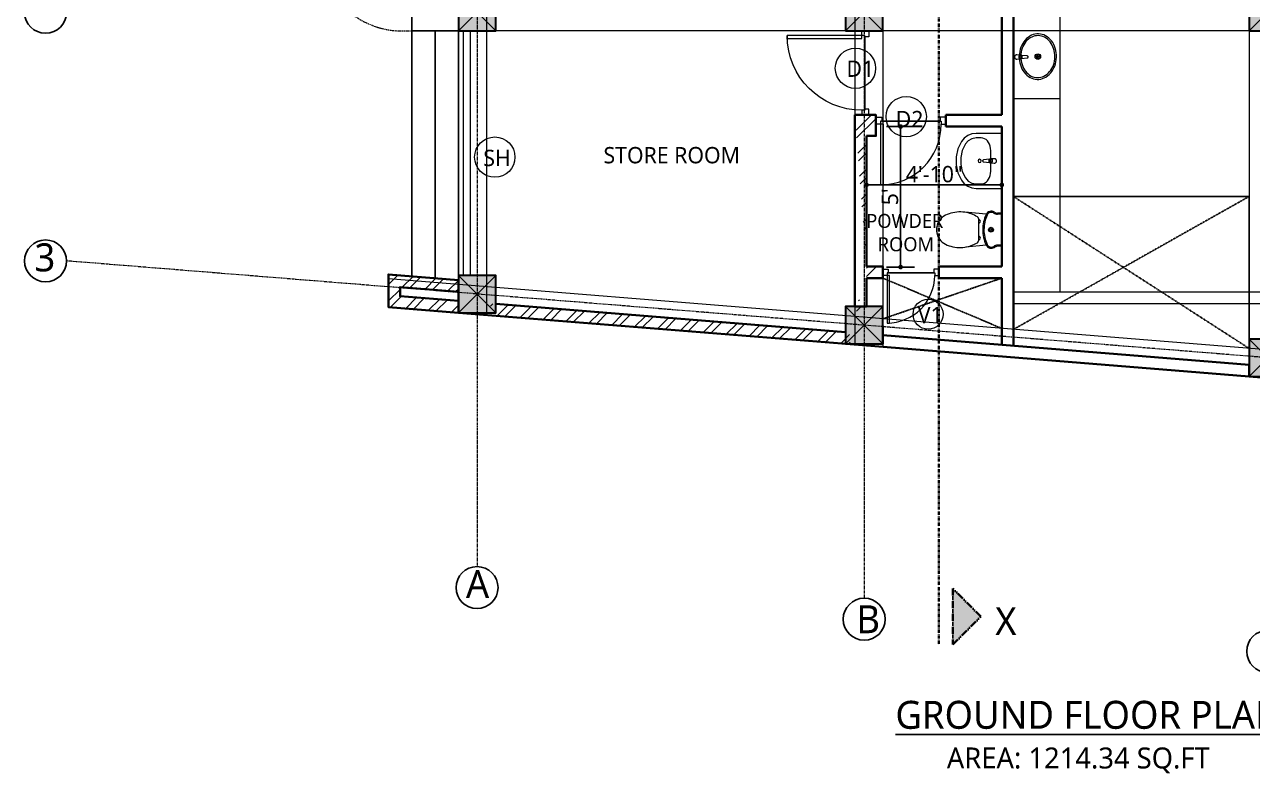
# Model space of a CAD drawing. Header units: inches. Extents: x 130993 to 274375, y -5108 to 103559.
# Drawn here: x 150247 to 150774, y 48259 to 48580 of the extents above; entities that cross this region are included whole.
import ezdxf

# ---------------------------------------------------------------- set-up
doc = ezdxf.new("R2010")
doc.units = ezdxf.units.IN
doc.header["$MEASUREMENT"] = 0
doc.header["$PDMODE"] = 2
doc.header["$PDSIZE"] = -3
for name, pattern in [('ACAD_ISO12W100', [21, 12, -3, 0, -3, 0, -3]), ('CENTER', [2, 1.25, -0.25, 0.25, -0.25]), ('DASHED', [0.75, 0.5, -0.25]), ('DASHED2', [0.375, 0.25, -0.125])]:
    doc.linetypes.add(name, pattern=pattern)
for name, color, linetype in [('A-HATCH', 7, 'Continuous'), ('Text-external', 7, 'Continuous'), ('Text-internal', 7, 'Continuous')]:
    doc.layers.add(name, color=color, linetype=linetype)
for name, color, linetype, lineweight in [('A_Grid Name', 216, 'Continuous', 5), ('Center line', 252, 'CENTER', 20), ('Column', 14, 'Continuous', 30), ('Dim-external', 151, 'Continuous', 9), ('Dim-internal', 150, 'Continuous', 9), ('Door-window', 40, 'Continuous', 15), ('FURNITURE', 31, 'Continuous', 13), ('HATCH', 9, 'Continuous', 9), ('Section line', 30, 'Continuous', 35), ('sill', 30, 'Continuous', 20), ('Stairs', 134, 'Continuous', 25), ('text window', 212, 'Continuous', 20), ('Wall-Section', 6, 'Continuous', 35)]:
    doc.layers.add(name, color=color, linetype=linetype, lineweight=lineweight)
doc.styles.add('caption 1in-8ft', font='trebuc.ttf', dxfattribs={"height": 12})
doc.styles.add('int text 1in-8ft', font='trebuc.ttf', dxfattribs={"height": 7})
doc.dimstyles.new('dim 1in-8ft', dxfattribs={"dimtxt": 7, "dimasz": 2, "dimexe": 6, "dimexo": 6, "dimgap": 1, "dimtad": 1, "dimdec": 0, "dimzin": 0, "dimdsep": 46, "dimlunit": 4, "dimtxsty": 'int text 1in-8ft', "dimblk": 'DOT', "dimcen": 4, "dimdle": 6, "dimclrt": 7, "dimadec": 0, "dimazin": 0, "dimtfac": 1, "dimtdec": 0, "dimtofl": 0, "dimtmove": 0, "dimatfit": 3, "dimfxl": 6, "dimfxlon": 1, "dimtolj": 1, "dimtzin": 0, "dimarcsym": 0})
pattern_1 = [(45, (151156.6225, 48525.293), (-5.3033, 5.3033), []), (45, (151160.158, 48525.293), (-5.3033, 5.3033), [])]

# ---------------------------------------------------------------- blocks, each defined once
blk = doc.blocks.new('BP')
at = {"layer": 'A_Grid Name'}
for p, q in [((0, 0), (0, -286.82)), ((12, 0), (12, -287.79)), ((170, 0), (170, -300.53)), ((182, 0), (182, -301.5)), ((339, 0), (339, -314.16)), ((521, -166), (0, -166)), ((551, -319.22), (-30, -272.36)), ((551, -331.26), (-30, -284.4))]:
    blk.add_line(p, q, dxfattribs=at)
blk.add_lwpolyline([(551, -331.26), (551, -317.22), (521, -314.8), (521, -87), (521, -87), (521, 0), (-30, 0), (-30, -14), (0, -14), (0, -272.82), (-30, -270.4), (-30, -284.4)], close=True, dxfattribs=at)
blk = doc.blocks.new('*U272')
at = {"lineweight": 20}
for points in [[(2, 1.5), (2, 33.5), (3.25, 33.47), (3.25, 1.5)], [(0, 1.5), (0, -1.5), (2.5, -1.5), (2.5, 0.25), (2, 0.25), (2, 1.5)], [(36, 1.5), (36, -1.5), (33.5, -1.5), (33.5, 0.25), (34, 0.25), (34, 1.5)]]:
    blk.add_lwpolyline(points, close=True, dxfattribs=at)
at = {"lineweight": 13}
blk.add_arc((2, 1.5), 32, 360, 90, dxfattribs=at)
at = {"layer": 'Defpoints'}
blk.add_line((2.5, 0.25), (33.5, 0.25), dxfattribs=at)
blk = doc.blocks.new('*U280')
at = {"lineweight": 20}
for points in [[(-2, 1.5), (-2, 27.5), (-3.25, 27.47), (-3.25, 1.5)], [(-30, 1.5), (-30, -1.5), (-27.5, -1.5), (-27.5, 0.25), (-28, 0.25), (-28, 1.5)], [(0, 1.5), (0, -1.5), (-2.5, -1.5), (-2.5, 0.25), (-2, 0.25), (-2, 1.5)]]:
    blk.add_lwpolyline(points, close=True, dxfattribs=at)
at = {"lineweight": 13}
blk.add_arc((-2, 1.5), 26, 90, 180, dxfattribs=at)
at = {"layer": 'Defpoints'}
blk.add_line((-2.5, 0.25), (-27.5, 0.25), dxfattribs=at)
blk = doc.blocks.new('Sanitary_Commode')
for p, q in [((-7.57, 0), (7.57, 0)), ((-7.48, 0), (-7.48, -2.09)), ((7.48, 0), (7.48, -2.12)), ((-8.04, -0.47), (-8.04, -2.09)), ((8.04, -0.47), (8.04, -2.12)), ((-7.5, -7.54), (-8.46, -17.96)), ((-5.44, -11.32), (5.47, -11.32)), ((7.53, -7.54), (8.4, -17.49))]:
    blk.add_line(p, q)
for centre, radius in [((0.01, -5.24), 1.18), ((0.01, -5.25), 0.847)]:
    blk.add_circle(centre, radius)
for centre, radius, start, end in [((-7.57, -0.47), 0.472, 90, 180), ((7.57, -0.47), 0.472, 0, 90), ((-6.16, -5.08), 2.81, 148.36393, 245.18218), ((-11.13, -1.9), 3.09, 326.5687, 356.46983), ((-6.16, -5.08), 2.25, 148.6278, 245.63581), ((-11.12, -1.91), 3.64, 326.66078, 357.08849), ((0.78, -5.22), 0.758, 114.83584, 249.21498), ((6.18, -5.08), 2.25, 294.36419, 31.42642), ((6.18, -5.08), 2.81, 294.81782, 31.63607), ((11.46, -1.75), 4, 185.34257, 212.6411), ((11.51, -1.73), 3.49, 186.51425, 212.56989), ((10.49, -21.25), 19.23, 150.59068, 170.16674), ((-0.29, 7.25), 16.46, 244.65276, 270.78497), ((-0.29, 7.25), 15.9, 244.65532, 270.78492), ((-5.44, -12.27), 0.945, 90, 150.59068), ((-4.03, -11.23), 0.846, 353.75908, 186.24092), ((0.31, 7.2), 16.42, 268.6912, 295.40385), ((0.31, 7.2), 15.86, 268.6912, 295.40385), ((4.05, -11.23), 0.846, 353.75908, 186.24092), ((5.47, -12.27), 0.945, 29.40932, 90), ((-10.46, -21.25), 19.23, 9.83326, 29.40932), ((8.39, -20.24), 17, 172.29585, 198.33967), ((-8.36, -20.24), 17, 341.66033, 7.70415), ((0.9, -22.91), 9.06, 197.25711, 244.86778), ((-0.87, -22.91), 9.06, 295.13222, 342.74289), ((-0.29, -24.99), 6.67, 246.52572, 272.56291), ((0.31, -24.94), 6.72, 267.44565, 293.38823)]:
    blk.add_arc(centre, radius, start, end)
blk = doc.blocks.new('PL_TAP_1')
at = {"linetype": 'ByBlock'}
for p, q in [((-0.9, 0.3), (-0.93, 0.16)), ((-0.84, 0.45), (-0.9, 0.3)), ((-0.75, 0.6), (-0.84, 0.45)), ((-0.63, 0.72), (-0.75, 0.6)), ((-0.49, 0.82), (-0.63, 0.72)), ((-0.34, 0.89), (-0.49, 0.82)), ((-0.17, 0.94), (-0.34, 0.89)), ((0, 0.96), (-0.17, 0.94)), ((0.17, 0.94), (0, 0.96)), ((0.34, 0.89), (0.17, 0.94)), ((0.49, 0.82), (0.34, 0.89)), ((0.63, 0.72), (0.49, 0.82)), ((0.75, 0.6), (0.63, 0.72)), ((0.84, 0.45), (0.75, 0.6)), ((0.9, 0.3), (0.84, 0.45)), ((0.93, 0.16), (0.9, 0.3)), ((-0.94, -0.03), (-0.83, -1.65)), ((-0.92, -0.34), (-0.92, -0.35)), ((-0.83, -1.65), (-0.8, -1.79)), ((-0.8, -1.79), (-0.76, -1.93)), ((-0.76, -1.93), (-0.68, -2.05)), ((-0.7, -2.03), (-0.44, -4.61)), ((-0.68, -2.05), (-0.59, -2.17)), ((-0.59, -2.17), (-0.48, -2.26)), ((-0.54, -1.57), (-0.54, -0.98)), ((-0.54, -0.98), (0.54, -0.98)), ((-0.53, -1.66), (-0.54, -1.57)), ((-0.5, -1.75), (-0.53, -1.66)), ((-0.46, -1.83), (-0.5, -1.75)), ((-0.48, -2.26), (-0.35, -2.33)), ((-0.41, -1.91), (-0.46, -1.83)), ((-0.44, -4.61), (-0.42, -4.69)), ((-0.42, -4.69), (-0.39, -4.76)), ((-0.34, -1.97), (-0.41, -1.91)), ((-0.39, -4.76), (-0.35, -4.83)), ((-0.35, -2.33), (-0.22, -2.38)), ((-0.35, -4.83), (-0.29, -4.89)), ((-0.27, -2.02), (-0.34, -1.97)), ((-0.29, -4.89), (-0.23, -4.93)), ((-0.18, -2.06), (-0.27, -2.02)), ((-0.23, -4.93), (-0.16, -4.97)), ((-0.22, -2.38), (-0.07, -2.41)), ((-0.09, -2.09), (-0.18, -2.06)), ((-0.16, -4.97), (-0.08, -4.99)), ((0, -2.09), (-0.09, -2.09)), ((-0.08, -4.99), (0, -5)), ((-0.07, -2.41), (0.07, -2.41)), ((0.09, -2.09), (0, -2.09)), ((0, -5), (0.08, -4.99)), ((0.07, -2.41), (0.22, -2.38)), ((0.08, -4.99), (0.16, -4.97)), ((0.18, -2.06), (0.09, -2.09)), ((0.16, -4.97), (0.23, -4.93)), ((0.27, -2.02), (0.18, -2.06)), ((0.22, -2.38), (0.35, -2.33)), ((0.23, -4.93), (0.29, -4.89)), ((0.34, -1.97), (0.27, -2.02)), ((0.29, -4.89), (0.35, -4.83)), ((0.41, -1.91), (0.34, -1.97)), ((0.35, -2.33), (0.48, -2.26)), ((0.35, -4.83), (0.39, -4.76)), ((0.39, -4.76), (0.42, -4.69)), ((0.46, -1.83), (0.41, -1.91)), ((0.42, -4.69), (0.44, -4.61)), ((0.44, -4.61), (0.7, -2.03)), ((0.5, -1.75), (0.46, -1.83)), ((0.48, -2.26), (0.59, -2.17)), ((0.53, -1.66), (0.5, -1.75)), ((0.54, -1.57), (0.53, -1.66)), ((0.54, -0.98), (0.54, -1.57)), ((0.59, -2.17), (0.68, -2.05)), ((0.68, -2.05), (0.76, -1.93)), ((0.76, -1.93), (0.8, -1.79)), ((0.8, -1.79), (0.83, -1.65)), ((0.83, -1.65), (0.94, -0.03))]:
    blk.add_line(p, q, dxfattribs=at)
for centre, start, end in [((-0.24, 0.02), 168.2055, 184.1181), ((0.24, 0.02), 355.8819, 11.7945)]:
    blk.add_arc(centre, 0.708, start, end, dxfattribs=at)
blk = doc.blocks.new('Sanitary_Basin3')
for p, q in [((-0.8, -10.44), (0.8, -10.44)), ((0, -9.64), (0, -11.23))]:
    blk.add_line(p, q)
at = {"linetype": 'Continuous'}
blk.add_lwpolyline([(-18, -20), (18, -20), (18, 0), (-18, 0)], close=True, dxfattribs=at)
for points in [[(-9.76, -10.12, 0.117634), (-9.15, -13.12, 0.104469), (-7.09, -15.87, 0.090016), (-4.06, -17.68, 0.08192), (-0.26, -18.43, 0.08192), (3.58, -17.92, 0.090016), (6.72, -16.31, 0.104469), (8.96, -13.7, 0.117634), (9.76, -10.75, 0.117634), (9.15, -7.75, 0.104469), (7.09, -5.01, 0.090016), (4.06, -3.2, 0.08192), (0.26, -2.44, 0.08192), (-3.58, -2.95, 0.090016), (-6.72, -4.56, 0.104469), (-8.96, -7.17, 0.117634)], [(-9.01, -10.31, 0.118622), (-8.39, -13.03, 0.104678), (-6.44, -15.51, 0.089562), (-3.62, -17.11, 0.081185), (-0.1, -17.74, 0.081185), (3.43, -17.21, 0.089562), (6.3, -15.69, 0.104678), (8.32, -13.27, 0.118622), (9.01, -10.56, 0.118622), (8.39, -7.84, 0.104678), (6.44, -5.36, 0.089562), (3.62, -3.76, 0.081185), (0.1, -3.13, 0.081185), (-3.43, -3.66, 0.089562), (-6.3, -5.18, 0.104678), (-8.32, -7.6, 0.118622)]]:
    blk.add_lwpolyline(points, format="xyb", close=True, dxfattribs=at)
for radius in [1.2, 0.798]:
    blk.add_circle((0, -10.44), radius)
at = {"linetype": 'Continuous', "xscale": 0.9766697141026374, "yscale": 0.9766697141026374, "zscale": 0.9766697141026374}
blk.add_blockref('PL_TAP_1', (-0.15, -1.42), dxfattribs=at)
blk = doc.blocks.new('grid')
at = {"layer": 'Center line'}
for p, q in [((1, 115), (1, -388.73)), ((167, 115), (167, -402.29)), ((774, -334.17), (-175, -257.62))]:
    blk.add_line(p, q, dxfattribs=at)
at = {"layer": 'Text-external'}
for centre in [(-184, -151), (-184, -257.62), (1, -397.73), (167, -411.29), (340, -425.08)]:
    blk.add_circle(centre, 9, dxfattribs=at)
at = {"layer": 'Text-external', "char_height": 12, "attachment_point": 1, "style": 'caption 1in-8ft'}
for s, insert, width in [('3', (-188.77, -250.1), 7.778), ('A', (-3.77, -390.22), 130.1671), ('B', (163.62, -405.29), 130.1671)]:
    blk.add_mtext(s, dxfattribs=dict(at, insert=insert, width=width))
blk = doc.blocks.new('sec1')
at = {"layer": 'HATCH', "linetype": 'ACAD_ISO12W100', "ltscale": 0.25}
h = blk.add_hatch(color=256, dxfattribs=at)
h.dxf.hatch_style = 1
h.paths.add_polyline_path([(6, 162), (6, 138), (18, 150)])
h = blk.add_hatch(color=256, dxfattribs=at)
h.dxf.hatch_style = 1
h.paths.add_polyline_path([(6, -372.16), (6, -396.16), (18, -384.16)])
at = {"layer": 'Section line', "linetype": 'ACAD_ISO12W100', "ltscale": 0.1}
blk.add_line((0, 162), (0, -396.16), dxfattribs=at)
at = {"layer": 'Section line', "linetype": 'ACAD_ISO12W100', "ltscale": 0.25}
for points in [[(6, 162), (6, 138), (18, 150), (18, 150), (6, 162)], [(6, -372.16), (6, -396.16), (18, -384.16), (18, -384.16), (6, -372.16)]]:
    blk.add_lwpolyline(points, dxfattribs=at)
at = {"char_height": 12, "width": 18.4581, "attachment_point": 5, "style": 'caption 1in-8ft'}
for insert in [(28.73, 148.02), (28.73, -386.14)]:
    blk.add_mtext('X', dxfattribs=dict(at, insert=insert))
blk = doc.blocks.new('_Dot')
at = {"color": 0, "linetype": 'ByBlock', "lineweight": -2}
blk.add_line((-0.5, 0), (-1, 0), dxfattribs=at)
at = {"color": 0, "linetype": 'ByBlock', "const_width": 0.5}
blk.add_lwpolyline([(-0.25, 0, 1), (0.25, 0, 1)], format="xyb", close=True, dxfattribs=at)
blk = doc.blocks.new('*D328')
at = {"layer": 'Defpoints', "color": 0}
for p in [(150666.5, 48511.4), (150608.5, 48476.41), (150666.5, 48476.41)]:
    blk.add_point(p, dxfattribs=at)
at = {"layer": 'Dim-internal', "color": 0, "lineweight": -2}
for p, q in [((150608.5, 48505.4), (150608.5, 48517.4)), ((150666.5, 48505.4), (150666.5, 48517.4)), ((150610.5, 48511.4), (150664.5, 48511.4))]:
    blk.add_line(p, q, dxfattribs=at)
at = {"layer": 'Dim-internal', "color": 0, "lineweight": -2, "xscale": 2, "yscale": 2, "zscale": 2, "rotation": 180}
blk.add_blockref('_Dot', (150608.5, 48511.4), dxfattribs=at)
at = {"layer": 'Dim-internal', "color": 0, "lineweight": -2, "xscale": 2, "yscale": 2, "zscale": 2}
blk.add_blockref('_Dot', (150666.5, 48511.4), dxfattribs=at)
at = {"layer": 'Dim-internal', "color": 7, "insert": (150637.5, 48515.96), "char_height": 7, "attachment_point": 5, "style": 'int text 1in-8ft'}
blk.add_mtext('\\A1;4\'-10"', dxfattribs=at)
blk = doc.blocks.new('*D329')
at = {"layer": 'Defpoints', "color": 0}
for p in [(150623.11, 48536.41), (150666.5, 48536.41), (150606.5, 48476.15)]:
    blk.add_point(p, dxfattribs=at)
at = {"layer": 'Dim-internal', "color": 0, "lineweight": -2}
for p, q in [((150629.11, 48536.41), (150617.11, 48536.41)), ((150623.11, 48478.15), (150623.11, 48534.41)), ((150617.11, 48476.15), (150629.11, 48476.15))]:
    blk.add_line(p, q, dxfattribs=at)
at = {"layer": 'Dim-internal', "color": 0, "lineweight": -2, "xscale": 2, "yscale": 2, "zscale": 2}
for p, rotation in [((150623.11, 48536.41), 90), ((150623.11, 48476.15), 270)]:
    blk.add_blockref('_Dot', p, dxfattribs=dict(at, rotation=rotation))
at = {"layer": 'Dim-internal', "color": 7, "insert": (150618.56, 48506.28), "char_height": 7, "attachment_point": 5, "rotation": 90, "style": 'int text 1in-8ft'}
blk.add_mtext("\\A1;5'", dxfattribs=at)
blk = doc.blocks.new('PL_BASIN_2')
at = {"linetype": 'Continuous'}
h = blk.add_hatch(dxfattribs=at)
h.set_pattern_fill('EMPTY_FILL', color=0, scale=39370078.74015749, style=0)
h.set_pattern_definition([(0, (1000000, 1000000), (0, 1000000), [1e-05, -1000000])])
h.paths.add_polyline_path([(-11.81, 0), (-11.81, -11.02), (-11.71, -12.27), (-11.39, -13.48), (-10.88, -14.62), (-10.18, -15.66), (-9.32, -16.56), (-8.32, -17.31), (-5.71, -18.61), (-2.9, -19.41), (0, -19.68), (2.9, -19.41), (5.71, -18.61), (8.32, -17.31), (9.32, -16.56), (10.18, -15.66), (10.88, -14.62), (11.39, -13.48), (11.71, -12.27), (11.81, -11.02), (11.81, 0)], flags=0)
at = {"color": 0, "linetype": 'ByBlock'}
for p, q in [((-11.81, 0), (-11.81, -11.02)), ((-10.63, 0), (-11.81, 0)), ((10.63, 0), (-10.63, 0)), ((11.81, 0), (10.63, 0)), ((11.81, -11.02), (11.81, 0)), ((-6.27, -4.99), (-7.13, -5.29)), ((-5.35, -4.81), (-6.27, -4.99)), ((-4.41, -4.74), (-5.35, -4.81)), ((4.41, -4.74), (-4.41, -4.74)), ((5.35, -4.81), (4.41, -4.74)), ((6.27, -4.99), (5.35, -4.81)), ((7.13, -5.29), (6.27, -4.99)), ((-9.76, -8.11), (-9.84, -8.82)), ((-9.84, -8.82), (-9.84, -11.02)), ((-9.52, -7.43), (-9.76, -8.11)), ((-9.12, -6.78), (-9.52, -7.43)), ((-8.57, -6.2), (-9.12, -6.78)), ((-7.9, -5.7), (-8.57, -6.2)), ((-7.13, -5.29), (-7.9, -5.7)), ((7.9, -5.7), (7.13, -5.29)), ((8.57, -6.2), (7.9, -5.7)), ((9.12, -6.78), (8.57, -6.2)), ((9.52, -7.43), (9.12, -6.78)), ((9.76, -8.11), (9.52, -7.43)), ((9.84, -8.82), (9.76, -8.11)), ((9.84, -11.02), (9.84, -8.82))]:
    blk.add_line(p, q, dxfattribs=at)
blk.add_lwpolyline([(0, -8.82), (-0.49, -9.02), (-0.69, -9.51), (-0.49, -10), (0, -10.2), (0.49, -10), (0.69, -9.51), (0.49, -9.02)], close=True, dxfattribs=at)
blk.add_lwpolyline([(0, -8.82), (-0.49, -9.02), (-0.69, -9.51), (-0.49, -10), (0, -10.2), (0.49, -10), (0.69, -9.51), (0.49, -9.02)], close=True, dxfattribs=at)
for points in [[(-11.81, -11.02), (-11.58, -12.88), (-10.88, -14.62), (-9.77, -16.13), (-8.32, -17.31)], [(-9.84, -11.02), (-9.54, -12.83), (-8.65, -14.42), (-7.28, -15.64)], [(-7.28, -15.64), (-4.52, -16.96), (-1.53, -17.63), (1.53, -17.63), (4.52, -16.96), (7.28, -15.64)], [(7.28, -15.64), (8.65, -14.42), (9.54, -12.83), (9.84, -11.02)], [(8.32, -17.31), (9.77, -16.13), (10.88, -14.62), (11.58, -12.88), (11.81, -11.02)], [(-8.32, -17.31), (-5.16, -18.81), (-1.75, -19.59), (1.75, -19.59), (5.16, -18.81), (8.32, -17.31)]]:
    blk.add_lwpolyline(points, dxfattribs=at)
blk.add_blockref('PL_TAP_1', (0, -3.23), dxfattribs=at)
blk = doc.blocks.new('*U303')
at = {"lineweight": 20}
for points in [[(-2, 1.5), (-2, 24.5), (-3.25, 24.47), (-3.25, 1.5)], [(-27, 1.5), (-27, -1.5), (-24.5, -1.5), (-24.5, 0.25), (-25, 0.25), (-25, 1.5)], [(0, 1.5), (0, -1.5), (-2.5, -1.5), (-2.5, 0.25), (-2, 0.25), (-2, 1.5)]]:
    blk.add_lwpolyline(points, close=True, dxfattribs=at)
at = {"lineweight": 13}
blk.add_arc((-2, 1.5), 23, 90, 180, dxfattribs=at)
at = {"layer": 'Defpoints'}
blk.add_line((-2.5, 0.25), (-24.5, 0.25), dxfattribs=at)
blk = doc.blocks.new('col')
at = {"layer": 'HATCH'}
h = blk.add_hatch(color=256, dxfattribs=at)
h.dxf.hatch_style = 1
h.paths.add_polyline_path([(-8, -8), (8, -8), (8, 8), (-8, 8)])
at = {"layer": 'Column'}
blk.add_lwpolyline([(-8, -8), (8, -8), (8, 8), (-8, 8)], close=True, dxfattribs=at)
at = {"layer": 'Dim-external'}
for p, q in [((-8, 8), (8, -8)), ((8, 8), (-8, -8))]:
    blk.add_line(p, q, dxfattribs=at)
blk = doc.blocks.new('gridd')
at = {"layer": 'Dim-external'}
for p in [(2, 0), (168, 0), (341, 0), (507, 0), (2, -150), (168, -150), (341, -150), (507, -150), (2, -270.82), (168, -284.21), (341, -298.16), (507, -311.55)]:
    blk.add_blockref('col', p, dxfattribs=at)

msp = doc.modelspace()

# ---------------------------------------------------------------- hatches: boundary and pattern name
at = {"layer": 'A-HATCH'}
h = msp.add_hatch(dxfattribs=at)
h.set_pattern_fill('ANSI32', color=256, scale=20)
h.set_pattern_definition(pattern_1)
edge = h.paths.add_edge_path()
edge.add_line((150608.5, 48459.2), (150603.5, 48459.2))
edge.add_line((150615.5, 48476.41), (150615.5, 48471.41))
edge.add_line((150608.5, 48471.41), (150615.5, 48471.41))
edge.add_line((150615.5, 48476.41), (150608.5, 48476.41))
edge.add_line((150603.5, 48541.41), (150612.5, 48541.41))
edge.add_line((150612.5, 48541.41), (150612.5, 48532.41))
edge.add_line((150612.5, 48532.41), (150608.5, 48532.41))
edge.add_line((150608.5, 48457.3), (150603.5, 48457.3))
edge.add_line((150603.5, 48541.41), (150603.5, 48457.04))
edge.add_line((150608.5, 48471.41), (150608.5, 48457.3))
edge.add_line((150608.5, 48532.41), (150608.5, 48476.41))
h = msp.add_hatch(dxfattribs=at)
h.set_pattern_fill('ANSI32', color=256, scale=20)
h.set_pattern_definition(pattern_1)
h.paths.add_polyline_path([(150403.5, 48471.05), (150403.5, 48459.01), (150433.48, 48456.59), (150433.5, 48456.59), (150433.5, 48461.61), (150408.5, 48463.62), (150408.5, 48467.59), (150433.5, 48465.57), (150433.5, 48468.63)])
h.paths.add_polyline_path([(150433.5, 48470.59), (150403.5, 48473.01), (150403.5, 48471.05), (150433.5, 48468.63)])
h = msp.add_hatch(dxfattribs=at)
h.set_pattern_fill('ANSI32', color=256, scale=20)
h.set_pattern_definition(pattern_1)
h.paths.add_polyline_path([(150447.17, 48460.5), (150447.5, 48456.59), (150433.5, 48456.59), (150601.5, 48443.04), (150601.17, 48448.08)])

# ---------------------------------------------------------------- linework, layer by layer
at = {"layer": 'Door-window'}
for p, q in [((150435.5, 48577.41), (150435.5, 48472.59)), ((150438.5, 48577.41), (150438.5, 48472.59))]:
    msp.add_line(p, q, dxfattribs=at)
at = {"layer": 'FURNITURE'}
msp.add_line((150691.5, 48465.42), (150691.5, 48548.41), dxfattribs=at)
for points in [[(150788.5, 48445.25), (150788.5, 48454.42, 0.414214), (150777.5, 48465.42), (150671.5, 48465.42)], [(150783.5, 48445.25), (150783.5, 48454.42, 0.414214), (150777.5, 48460.42), (150671.5, 48460.42)]]:
    msp.add_lwpolyline(points, format="xyb", dxfattribs=at)
at = {"layer": 'sill', "linetype": 'DASHED'}
msp.add_lwpolyline([(150403.5, 48743.41), (150373.5, 48743.41), (150373.5, 48613.41, 0.414214), (150409.5, 48577.41), (150433.5, 48577.41)], format="xyb", dxfattribs=at)
at = {"layer": 'Stairs'}
for p, q in [((150413.5, 48593.41), (150413.5, 48472.2)), ((150433.5, 48577.41), (150413.5, 48577.41)), ((150423.5, 48577.41), (150423.5, 48471.4)), ((150433.5, 48579.41), (150433.5, 48470.59))]:
    msp.add_line(p, q, dxfattribs=at)
at = {"layer": 'Stairs', "linetype": 'DASHED2'}
for p, q in [((150671.5, 48506.41), (150772.5, 48441.28)), ((150772.5, 48506.41), (150671.5, 48449.43)), ((150615.5, 48471.41), (150666.5, 48449.83)), ((150666.5, 48471.41), (150615.5, 48453.95))]:
    msp.add_line(p, q, dxfattribs=at)
msp.add_lwpolyline([(150772.5, 48443.25), (150772.5, 48506.41), (150671.5, 48506.41)], dxfattribs=at)
at = {"layer": 'text window', "ltscale": 15}
for centre, radius in [((150603.75, 48561.41), 8.64), ((150625.5, 48540.66), 8.64), ((150449.1, 48523.3), 8.64), ((150634.87, 48455.91), 6.43)]:
    msp.add_circle(centre, radius, dxfattribs=at)
at = {"layer": 'Wall-Section'}
for p, q in [((150666.5, 48589.41), (150666.5, 48541.41)), ((150671.5, 48442.41), (150671.5, 48584.41)), ((150603.5, 48541.41), (150603.5, 48459.2)), ((150666.5, 48541.41), (150642.5, 48541.41)), ((150642.5, 48541.41), (150642.5, 48536.41)), ((150642.5, 48536.41), (150666.5, 48536.41)), ((150666.5, 48536.41), (150666.5, 48476.41)), ((150608.5, 48532.41), (150608.5, 48476.41)), ((150615.5, 48476.41), (150608.5, 48476.41)), ((150615.5, 48476.41), (150615.5, 48471.41)), ((150666.5, 48476.41), (150639.5, 48476.41)), ((150639.5, 48476.41), (150639.5, 48471.41)), ((150608.5, 48471.41), (150608.5, 48459.2)), ((150608.5, 48471.41), (150615.5, 48471.41)), ((150639.5, 48471.41), (150666.5, 48471.41)), ((150666.5, 48471.41), (150666.5, 48442.81)), ((150433.5, 48470.59), (150433.5, 48456.59)), ((150433.5, 48465.57), (150433.5, 48470.59)), ((150433.5, 48461.61), (150433.5, 48456.59)), ((150449.5, 48460.32), (150599.5, 48448.22)), ((150433.5, 48456.59), (150601.5, 48443.04)), ((150608.5, 48459.2), (150603.5, 48459.2)), ((150615.5, 48450.94), (150615.5, 48443.2)), ((150615.5, 48446.93), (150772.5, 48434.26)), ((150601.5, 48443.04), (150772.5, 48429.25)), ((150601.5, 48443.04), (150772.5, 48429.25)), ((150772.5, 48429.25), (150772.5, 48434.26)), ((150954.5, 48414.57), (150772.5, 48429.25))]:
    msp.add_line(p, q, dxfattribs=at)
for points in [[(150603.5, 48541.41), (150612.5, 48541.41), (150612.5, 48532.41), (150608.5, 48532.41)], [(150433.5, 48456.59), (150403.5, 48459.01), (150403.5, 48473.01), (150433.5, 48470.59)], [(150433.5, 48461.61), (150408.5, 48463.62), (150408.5, 48467.59), (150433.5, 48465.57)]]:
    msp.add_lwpolyline(points, dxfattribs=at)

# ---------------------------------------------------------------- block references
at = {"layer": 'A_Grid Name'}
msp.add_blockref('BP', (150433.5, 48743.41), dxfattribs=at)
at = {"layer": 'Column'}
for name, p in [('grid', (150440.5, 48736.41)), ('gridd', (150439.5, 48735.41))]:
    msp.add_blockref(name, p, dxfattribs=at)
at = {"layer": 'Door-window', "xscale": -1, "rotation": 90}
msp.add_blockref('*U272', (150608, 48577.41), dxfattribs=at)
at = {"layer": 'Door-window', "rotation": 180}
msp.add_blockref('*U280', (150612.5, 48538.91), dxfattribs=at)
at = {"layer": 'Door-window', "xscale": 0.8888888889050577, "yscale": 0.8888888888905058, "zscale": 0.8888888888908052, "rotation": 180}
msp.add_blockref('*U303', (150615.5, 48473.91), dxfattribs=at)
at = {"layer": 'FURNITURE'}
for name, p, rotation in [('Sanitary_Basin3', (150671.5, 48566.41), 90), ('PL_BASIN_2', (150666.5, 48521.68), 270)]:
    msp.add_blockref(name, p, dxfattribs=dict(at, rotation=rotation))
at = {"layer": 'FURNITURE', "xscale": 0.8845770658736001, "yscale": 0.8845770658736001, "zscale": 0.8845770658774659, "rotation": 270}
msp.add_blockref('Sanitary_Commode', (150666.5, 48492.17), dxfattribs=at)
at = {"layer": 'Section line'}
msp.add_blockref('sec1', (150639.5, 48710.41), dxfattribs=at)

# ---------------------------------------------------------------- texts
at = {"layer": 'text window', "ltscale": 15, "char_height": 7, "attachment_point": 1, "style": 'int text 1in-8ft'}
for s, insert in [('\\pi3.87574;D1', (150596.01, 48564.74)), ('\\pi3.23702;D2', (150617.76, 48543.13)), ('\\pi3.18988;SH', (150441.01, 48526.46)), ('\\pi3.67776;V1', (150626.78, 48459.06))]:
    msp.add_mtext_dynamic_manual_height_columns(s, width=16.2552, gutter_width=1, heights=[0], dxfattribs=dict(at, insert=insert))
at = {"layer": 'Text-internal', "attachment_point": 1, "style": 'int text 1in-8ft'}
for s, insert, char_height, width in [('{\\C0;STORE ROOM}', (150495.71, 48527.64), 7, 59.4002), ('\\pi24.68724;{\\C0;POWDER\\P\\pi29.59027;ROOM}', (150583.7, 48498.93), 6, 80.332), ('\\pi65.15412;{\\L\\C0;GROUND FLOOR PLAN \\P\\pi84.17129;\\H0.75x;\\l AREA: 1214.34 SQ.FT }', (150555.7, 48290.1), 12, 288.7729)]:
    msp.add_mtext(s, dxfattribs=dict(at, insert=insert, char_height=char_height, width=width))

# ---------------------------------------------------------------- dimensions: what is measured, and where the dimension line sits
at = {"layer": 'Dim-internal'}
dim = msp.add_linear_dim(base=(150623.11, 48536.41), p1=(150606.5, 48476.15), p2=(150666.5, 48536.41), angle=90, dimstyle='dim 1in-8ft', dxfattribs=at)
dim.commit()
dim.dimension.update_dxf_attribs({"geometry": '*D329', "text_midpoint": (150618.56, 48506.28)})
dim = msp.add_linear_dim(base=(150666.5, 48511.4), p1=(150608.5, 48476.41), p2=(150666.5, 48476.41), dimstyle='dim 1in-8ft', dxfattribs=at)
dim.commit()
dim.dimension.update_dxf_attribs({"geometry": '*D328', "text_midpoint": (150637.5, 48515.96)})

doc.saveas('drawing.dxf')
